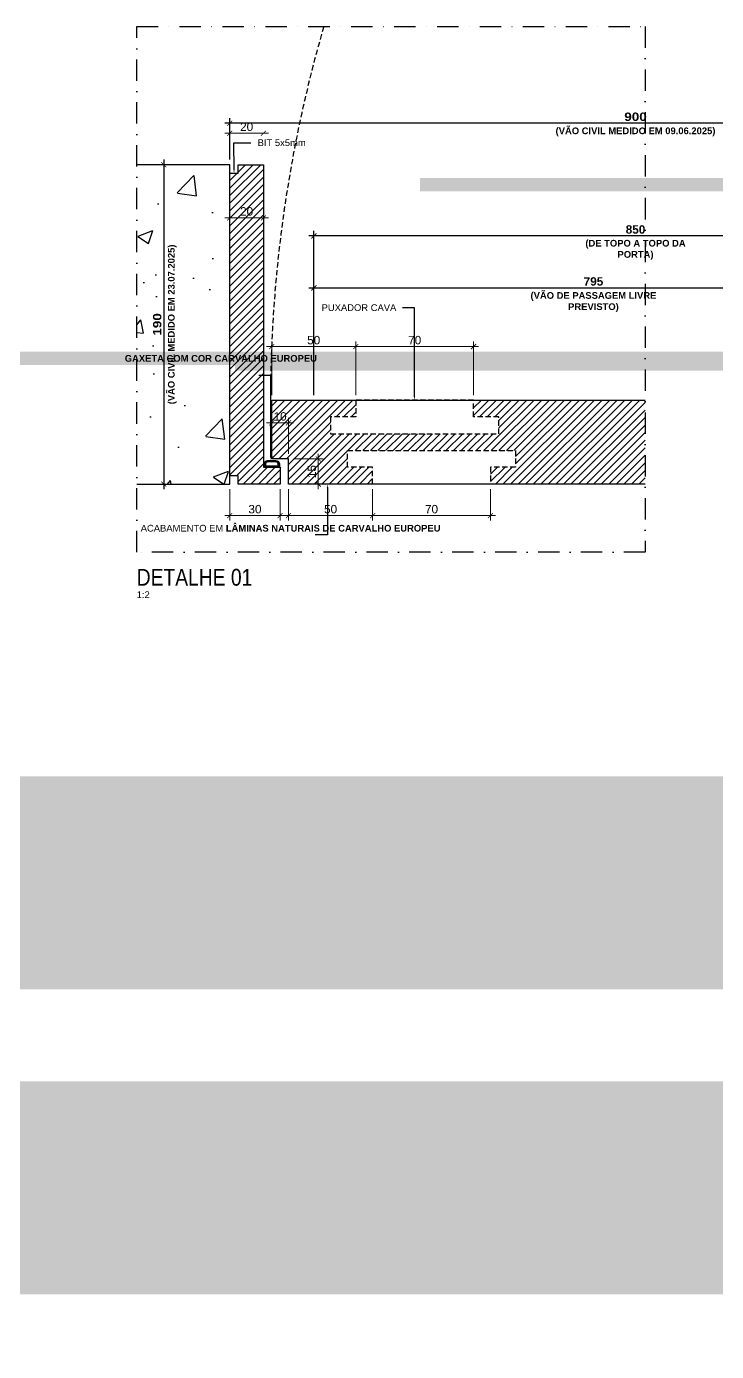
# Model space of a CAD drawing. Header units: millimetres. Extents: x -63251 to 507826, y 5339 to 217512.
# Drawn here: x 103774 to 104184, y 103174 to 103962 of the extents above; entities that cross this region are included whole.
import ezdxf
from ezdxf import colors
from ezdxf.entities.mleader import LeaderData, LeaderLine
from ezdxf.math import Vec2, Vec3

# ---------------------------------------------------------------- set-up
doc = ezdxf.new("R2010")
doc.units = ezdxf.units.MM
doc.header["$PDMODE"] = 3
doc.linetypes.add('TRAÇO 1-1', pattern=[9.525, 6.35, -3.175])
doc.linetypes.add('TRAÇO E PONTO 1-1', pattern=[25.4, 12.7, -6.35, 0, -6.35])
for name, color, linetype in [('AC-EQUIPAMENTO', 7, 'Continuous'), ('COTAS', 9, 'Continuous'), ('HACHURA', 21, 'Continuous'), ('LAYOUT', 4, 'Continuous'), ('MARCENARIA', 4, 'Continuous'), ('PAREDE', 94, 'Continuous'), ('PROJEÇÃO', 8, 'Continuous'), ('TEXTO', 105, 'Continuous'), ('TEXTO TRAÇO PONTO', 105, 'TRAÇO E PONTO 1-1')]:
    doc.layers.add(name, color=color, linetype=linetype)
doc.layers.add('ARQ-COTA', color=12, linetype='Continuous', lineweight=9)
doc.styles.add('1-1', font='arial.ttf', dxfattribs={"height": 0.2})
doc.styles.add('MEDIDA OFICIAL', font='ariblk.ttf')
doc.styles.add('PADRÃO', font='arial.ttf')
doc.styles.add('PADRÃO NEGRITO', font='arialbd.ttf')
doc.styles.add('TITULO', font='swissck.ttf')
doc.dimstyles.new('1-2', dxfattribs={"dimscale": 2, "dimtxt": 2.5, "dimasz": 1.5, "dimexe": 1.5, "dimexo": 1.5, "dimtad": 1, "dimtxsty": 'PADRÃO', "dimblk": 'ARCHTICK', "dimcen": 2.5, "dimdle": 1.5, "dimclrd": 9, "dimclre": 9, "dimclrt": 6, "dimadec": 0, "dimazin": 0, "dimtfac": 1, "dimtmove": 0, "dimatfit": 3, "dimfxl": 1.25, "dimlwd": -1, "dimlwe": -1, "dimarcsym": 0})
doc.dimstyles.new('1-2 AZUL', dxfattribs={"dimscale": 2, "dimtxt": 2.5, "dimasz": 1.5, "dimexe": 1.5, "dimexo": 1.5, "dimtad": 1, "dimtxsty": 'PADRÃO NEGRITO', "dimblk": 'ARCHTICK', "dimcen": 2.5, "dimdle": 1.5, "dimclrd": 9, "dimclre": 9, "dimclrt": 170, "dimadec": 0, "dimazin": 0, "dimtfac": 1, "dimtmove": 0, "dimatfit": 3, "dimfxl": 1.25, "dimlwd": -1, "dimlwe": -1, "dimarcsym": 0})
doc.dimstyles.new('1-2 VERDE', dxfattribs={"dimscale": 2, "dimtxt": 2.5, "dimasz": 1.5, "dimexe": 1.5, "dimexo": 1.5, "dimtad": 1, "dimtxsty": 'PADRÃO NEGRITO', "dimblk": 'ARCHTICK', "dimcen": 2.5, "dimdle": 1.5, "dimclrd": 9, "dimclre": 9, "dimclrt": 102, "dimadec": 0, "dimazin": 0, "dimtfac": 1, "dimtmove": 0, "dimatfit": 3, "dimfxl": 1.25, "dimlwd": -1, "dimlwe": -1, "dimarcsym": 0})
doc.dimstyles.new('Med. Ofic.1-2', dxfattribs={"dimscale": 2, "dimtxt": 2.5, "dimasz": 1.5, "dimexe": 1.5, "dimexo": 1.5, "dimtad": 1, "dimtxsty": 'MEDIDA OFICIAL', "dimblk": 'ARCHTICK', "dimcen": 2.5, "dimdle": 1.5, "dimclrd": 9, "dimclre": 9, "dimclrt": 10, "dimadec": 0, "dimazin": 0, "dimtfac": 1, "dimtmove": 0, "dimatfit": 3, "dimfxl": 1.25, "dimlwd": -1, "dimlwe": -1, "dimarcsym": 0})

# ---------------------------------------------------------------- blocks, each defined once
blk = doc.blocks.new('_ArchTick')
at = {"color": 0, "linetype": 'ByBlock', "const_width": 0.15}
blk.add_lwpolyline([(-0.5, -0.5), (0.5, 0.5)], dxfattribs=at)
blk = doc.blocks.new('*D1412')
at = {"layer": 'COTAS', "color": 9, "transparency": 16777216}
for p, q in [((103941.95, 103806.2), (104280.25, 103806.2)), ((103944.95, 103742.48), (103944.95, 103809.2)), ((104277.25, 103804.48), (104277.25, 103809.2))]:
    blk.add_line(p, q, dxfattribs=at)
at = {"layer": 'Defpoints', "color": 0, "transparency": 16777216}
for p in [(104277.25, 103806.2), (104277.25, 103801.48), (103944.95, 103739.48)]:
    blk.add_point(p, dxfattribs=at)
at = {"layer": 'COTAS', "color": 9, "transparency": 16777216, "xscale": 3, "yscale": 3, "zscale": 3, "rotation": 180}
blk.add_blockref('_ArchTick', (103944.95, 103806.2), dxfattribs=at)
at = {"layer": 'COTAS', "color": 9, "transparency": 16777216, "xscale": 3, "yscale": 3, "zscale": 3}
blk.add_blockref('_ArchTick', (104277.25, 103806.2), dxfattribs=at)
at = {"layer": 'COTAS', "color": 102, "transparency": 16777216, "insert": (104111.1, 103810.01), "char_height": 5, "attachment_point": 5, "style": 'PADRÃO NEGRITO'}
blk.add_mtext('795', dxfattribs=at)
blk = doc.blocks.new('*D1413')
at = {"layer": 'COTAS', "color": 9, "transparency": 16777216}
for p, q in [((103894.95, 103882.48), (103894.95, 103907.13)), ((104377.25, 103882.48), (104377.25, 103907.13))]:
    blk.add_line(p, q, dxfattribs=at)
at = {"layer": 'COTAS', "color": 9, "linetype": 'Continuous', "transparency": 16777216}
blk.add_line((104380.25, 103904.13), (103891.95, 103904.13), dxfattribs=at)
at = {"layer": 'Defpoints', "color": 0, "transparency": 16777216}
for p in [(103894.95, 103904.13), (103894.95, 103879.48), (104377.25, 103879.48)]:
    blk.add_point(p, dxfattribs=at)
at = {"layer": 'COTAS', "color": 9, "transparency": 16777216, "xscale": 3, "yscale": 3, "zscale": 3, "rotation": 180}
blk.add_blockref('_ArchTick', (103894.95, 103904.13), dxfattribs=at)
at = {"layer": 'COTAS', "color": 9, "transparency": 16777216, "xscale": 3, "yscale": 3, "zscale": 3}
blk.add_blockref('_ArchTick', (104377.25, 103904.13), dxfattribs=at)
at = {"layer": 'COTAS', "color": 10, "transparency": 16777216, "insert": (104136.1, 103907.97), "char_height": 5, "attachment_point": 5, "style": 'MEDIDA OFICIAL'}
blk.add_mtext('900', dxfattribs=at)
blk = doc.blocks.new('*D1414')
at = {"layer": 'COTAS', "color": 9, "transparency": 16777216}
for p, q in [((104330.25, 103837.13), (103941.95, 103837.13)), ((103944.95, 103809.2), (103944.95, 103840.13)), ((104327.25, 103742.48), (104327.25, 103840.13))]:
    blk.add_line(p, q, dxfattribs=at)
at = {"layer": 'Defpoints', "color": 0, "transparency": 16777216}
for p in [(103944.95, 103837.13), (103944.95, 103806.2), (104327.25, 103739.48)]:
    blk.add_point(p, dxfattribs=at)
at = {"layer": 'COTAS', "color": 9, "transparency": 16777216, "xscale": 3, "yscale": 3, "zscale": 3, "rotation": 180}
blk.add_blockref('_ArchTick', (103944.95, 103837.13), dxfattribs=at)
at = {"layer": 'COTAS', "color": 9, "transparency": 16777216, "xscale": 3, "yscale": 3, "zscale": 3}
blk.add_blockref('_ArchTick', (104327.25, 103837.13), dxfattribs=at)
at = {"layer": 'COTAS', "color": 170, "transparency": 16777216, "insert": (104136.1, 103840.93), "char_height": 5, "attachment_point": 5, "style": 'PADRÃO NEGRITO'}
blk.add_mtext('850', dxfattribs=at)
blk = doc.blocks.new('*D1415')
at = {"layer": 'COTAS', "color": 9, "linetype": 'Continuous', "transparency": 16777216}
blk.add_line((103855.66, 103882.48), (103855.66, 103686.48), dxfattribs=at)
at = {"layer": 'COTAS', "color": 9, "transparency": 16777216}
for p, q in [((103858.66, 103879.48), (103858.66, 103879.48)), ((103858.66, 103689.48), (103858.66, 103689.48))]:
    blk.add_line(p, q, dxfattribs=at)
at = {"layer": 'Defpoints', "color": 0, "transparency": 16777216}
for p in [(103855.66, 103879.48), (103855.66, 103689.48), (103855.66, 103689.48)]:
    blk.add_point(p, dxfattribs=at)
at = {"layer": 'COTAS', "color": 9, "transparency": 16777216, "xscale": 3, "yscale": 3, "zscale": 3}
for p, rotation in [((103855.66, 103879.48), 90), ((103855.66, 103689.48), 270)]:
    blk.add_blockref('_ArchTick', p, dxfattribs=dict(at, rotation=rotation))
at = {"layer": 'COTAS', "color": 10, "transparency": 16777216, "insert": (103851.82, 103784.48), "char_height": 5, "attachment_point": 5, "rotation": 90, "style": 'MEDIDA OFICIAL'}
blk.add_mtext('190', dxfattribs=at)
blk = doc.blocks.new('*D1655')
at = {"layer": 'ARQ-COTA', "color": 9, "transparency": 16777216}
for p, q in [((103929.85, 103686.48), (103929.85, 103667.77)), ((103979.85, 103686.48), (103979.85, 103667.77)), ((103926.85, 103670.77), (103982.85, 103670.77))]:
    blk.add_line(p, q, dxfattribs=at)
at = {"layer": 'Defpoints', "color": 0, "transparency": 16777216}
for p in [(103929.85, 103689.48), (103979.85, 103689.48), (103979.85, 103670.77)]:
    blk.add_point(p, dxfattribs=at)
at = {"layer": 'ARQ-COTA', "color": 9, "transparency": 16777216, "xscale": 3, "yscale": 3, "zscale": 3, "rotation": 180}
blk.add_blockref('_ArchTick', (103929.85, 103670.77), dxfattribs=at)
at = {"layer": 'ARQ-COTA', "color": 9, "transparency": 16777216, "xscale": 3, "yscale": 3, "zscale": 3}
blk.add_blockref('_ArchTick', (103979.85, 103670.77), dxfattribs=at)
at = {"layer": 'ARQ-COTA', "color": 6, "transparency": 16777216, "insert": (103954.85, 103674.57), "char_height": 5, "attachment_point": 5, "style": 'PADRÃO'}
blk.add_mtext('50', dxfattribs=at)
blk = doc.blocks.new('*D1656')
at = {"layer": 'ARQ-COTA', "color": 9, "transparency": 16777216}
for p, q in [((103916.83, 103771.3), (103972.84, 103771.32)), ((103919.85, 103742.46), (103919.83, 103774.3)), ((103969.85, 103742.48), (103969.84, 103774.32))]:
    blk.add_line(p, q, dxfattribs=at)
at = {"layer": 'Defpoints', "color": 0, "transparency": 16777216}
for p in [(103969.84, 103771.32), (103919.85, 103739.46), (103969.85, 103739.48)]:
    blk.add_point(p, dxfattribs=at)
at = {"layer": 'ARQ-COTA', "color": 9, "transparency": 16777216, "xscale": 3, "yscale": 3, "zscale": 3}
for p, rotation in [((103919.83, 103771.3), 180.0217542838562), ((103969.84, 103771.32), 0.02175428385618546)]:
    blk.add_blockref('_ArchTick', p, dxfattribs=dict(at, rotation=rotation))
at = {"layer": 'ARQ-COTA', "color": 6, "transparency": 16777216, "insert": (103944.83, 103775.11), "char_height": 5, "attachment_point": 5, "rotation": 0.02175, "style": 'PADRÃO'}
blk.add_mtext('50', dxfattribs=at)
blk = doc.blocks.new('*D1657')
at = {"layer": 'ARQ-COTA', "color": 9, "transparency": 16777216}
for p, q in [((103966.85, 103771.32), (104042.85, 103771.32)), ((103969.85, 103742.48), (103969.85, 103774.32)), ((104039.85, 103742.48), (104039.85, 103774.32))]:
    blk.add_line(p, q, dxfattribs=at)
at = {"layer": 'Defpoints', "color": 0, "transparency": 16777216}
for p in [(104039.85, 103771.32), (103969.85, 103739.48), (104039.85, 103739.48)]:
    blk.add_point(p, dxfattribs=at)
at = {"layer": 'ARQ-COTA', "color": 9, "transparency": 16777216, "xscale": 3, "yscale": 3, "zscale": 3, "rotation": 180}
blk.add_blockref('_ArchTick', (103969.85, 103771.32), dxfattribs=at)
at = {"layer": 'ARQ-COTA', "color": 9, "transparency": 16777216, "xscale": 3, "yscale": 3, "zscale": 3}
blk.add_blockref('_ArchTick', (104039.85, 103771.32), dxfattribs=at)
at = {"layer": 'ARQ-COTA', "color": 6, "transparency": 16777216, "insert": (104004.85, 103775.12), "char_height": 5, "attachment_point": 5, "style": 'PADRÃO'}
blk.add_mtext('70', dxfattribs=at)
blk = doc.blocks.new('*D1658')
at = {"layer": 'ARQ-COTA', "color": 9, "transparency": 16777216}
for p, q in [((103979.85, 103686.48), (103979.85, 103667.77)), ((104049.85, 103686.48), (104049.85, 103667.77)), ((103976.85, 103670.77), (104052.85, 103670.77))]:
    blk.add_line(p, q, dxfattribs=at)
at = {"layer": 'Defpoints', "color": 0, "transparency": 16777216}
for p in [(103979.85, 103689.48), (104049.85, 103689.48), (104049.85, 103670.77)]:
    blk.add_point(p, dxfattribs=at)
at = {"layer": 'ARQ-COTA', "color": 9, "transparency": 16777216, "xscale": 3, "yscale": 3, "zscale": 3, "rotation": 180}
blk.add_blockref('_ArchTick', (103979.85, 103670.77), dxfattribs=at)
at = {"layer": 'ARQ-COTA', "color": 9, "transparency": 16777216, "xscale": 3, "yscale": 3, "zscale": 3}
blk.add_blockref('_ArchTick', (104049.85, 103670.77), dxfattribs=at)
at = {"layer": 'ARQ-COTA', "color": 6, "transparency": 16777216, "insert": (104014.85, 103674.57), "char_height": 5, "attachment_point": 5, "style": 'PADRÃO'}
blk.add_mtext('70', dxfattribs=at)
blk = doc.blocks.new('*D1659')
at = {"layer": 'ARQ-COTA', "color": 9, "transparency": 16777216}
for p, q in [((103916.85, 103725.93), (103932.85, 103725.93)), ((103919.85, 103707.44), (103919.85, 103728.93)), ((103929.85, 103707.44), (103929.85, 103728.93))]:
    blk.add_line(p, q, dxfattribs=at)
at = {"layer": 'Defpoints', "color": 0, "transparency": 16777216}
for p in [(103929.85, 103725.93), (103919.85, 103704.44), (103929.85, 103704.44)]:
    blk.add_point(p, dxfattribs=at)
at = {"layer": 'ARQ-COTA', "color": 9, "transparency": 16777216, "xscale": 3, "yscale": 3, "zscale": 3, "rotation": 180}
blk.add_blockref('_ArchTick', (103919.85, 103725.93), dxfattribs=at)
at = {"layer": 'ARQ-COTA', "color": 9, "transparency": 16777216, "xscale": 3, "yscale": 3, "zscale": 3}
blk.add_blockref('_ArchTick', (103929.85, 103725.93), dxfattribs=at)
at = {"layer": 'ARQ-COTA', "color": 6, "transparency": 16777216, "insert": (103924.85, 103729.74), "char_height": 5, "attachment_point": 5, "style": 'PADRÃO'}
blk.add_mtext('10', dxfattribs=at)
blk = doc.blocks.new('*D1660')
at = {"layer": 'ARQ-COTA', "color": 9, "transparency": 16777216}
for p, q in [((103894.95, 103686.48), (103894.95, 103667.77)), ((103924.85, 103686.48), (103924.85, 103667.77)), ((103927.85, 103670.77), (103891.95, 103670.77))]:
    blk.add_line(p, q, dxfattribs=at)
at = {"layer": 'Defpoints', "color": 0, "transparency": 16777216}
for p in [(103894.95, 103689.48), (103924.85, 103689.48), (103894.95, 103670.77)]:
    blk.add_point(p, dxfattribs=at)
at = {"layer": 'ARQ-COTA', "color": 9, "transparency": 16777216, "xscale": 3, "yscale": 3, "zscale": 3, "rotation": 180}
blk.add_blockref('_ArchTick', (103894.95, 103670.77), dxfattribs=at)
at = {"layer": 'ARQ-COTA', "color": 9, "transparency": 16777216, "xscale": 3, "yscale": 3, "zscale": 3}
blk.add_blockref('_ArchTick', (103924.85, 103670.77), dxfattribs=at)
at = {"layer": 'ARQ-COTA', "color": 6, "transparency": 16777216, "insert": (103909.9, 103674.57), "char_height": 5, "attachment_point": 5, "style": 'PADRÃO'}
blk.add_mtext('30', dxfattribs=at)
blk = doc.blocks.new('*D1661')
at = {"layer": 'ARQ-COTA', "color": 9, "transparency": 16777216}
for p, q in [((103932.85, 103704.44), (103950.53, 103704.44)), ((103947.53, 103686.48), (103947.53, 103707.44)), ((103948.74, 103689.48), (103950.53, 103689.48))]:
    blk.add_line(p, q, dxfattribs=at)
at = {"layer": 'Defpoints', "color": 0, "transparency": 16777216}
for p in [(103929.85, 103704.44), (103947.53, 103704.44), (103945.74, 103689.48)]:
    blk.add_point(p, dxfattribs=at)
at = {"layer": 'ARQ-COTA', "color": 9, "transparency": 16777216, "xscale": 3, "yscale": 3, "zscale": 3}
for p, rotation in [((103947.53, 103704.44), 90), ((103947.53, 103689.48), 270)]:
    blk.add_blockref('_ArchTick', p, dxfattribs=dict(at, rotation=rotation))
at = {"layer": 'ARQ-COTA', "color": 6, "transparency": 16777216, "insert": (103943.73, 103696.96), "char_height": 5, "attachment_point": 5, "rotation": 90, "style": 'PADRÃO'}
blk.add_mtext('15', dxfattribs=at)
blk = doc.blocks.new('dfbdfbdf')
at = {"layer": 'LAYOUT', "ltscale": 0.1}
h = blk.add_hatch(color=8, dxfattribs=at)
h.dxf.hatch_style = 1
h.paths.add_polyline_path([(-3.7, 0.8), (-3.7, 2, -0.414214), (-2.5, 3.2), (2.5, 3.2, -0.414214), (3.7, 2), (3.7, 0.8)], flags=16)
edge = h.paths.add_edge_path()
edge.add_line((-4.5, 0), (4.5, 0))
edge.add_line((4.5, 0), (4.5, 2))
edge.add_arc((2.5, 2), 2, 0, 90)
edge.add_line((2.5, 4), (-2.5, 4))
edge.add_arc((-2.5, 2), 2, 90, 180)
edge.add_line((-4.5, 2), (-4.5, 0))
at = {"layer": 'LAYOUT', "color": 21, "ltscale": 0.1}
blk.add_lwpolyline([(4.5, 0), (4.5, 2, 0.414214), (2.5, 4), (-2.5, 4, 0.414214), (-4.5, 2), (-4.5, 0), (4.5, 0)], format="xyb", dxfattribs=at)
blk.add_lwpolyline([(-3.7, 0.8), (-3.7, 2, -0.414214), (-2.5, 3.2), (2.5, 3.2, -0.414214), (3.7, 2), (3.7, 0.8)], format="xyb", close=True, dxfattribs=at)
blk = doc.blocks.new('*D1662')
at = {"layer": 'ARQ-COTA', "color": 9, "transparency": 16777216}
blk.add_line((103891.95, 103898.19), (103917.95, 103898.19), dxfattribs=at)
at = {"layer": 'Defpoints', "color": 0, "transparency": 16777216}
for p in [(103894.95, 103898.19), (103914.95, 103898.19), (103914.95, 103898.19)]:
    blk.add_point(p, dxfattribs=at)
at = {"layer": 'ARQ-COTA', "color": 9, "transparency": 16777216, "xscale": 3, "yscale": 3, "zscale": 3, "rotation": 180}
blk.add_blockref('_ArchTick', (103894.95, 103898.19), dxfattribs=at)
at = {"layer": 'ARQ-COTA', "color": 9, "transparency": 16777216, "xscale": 3, "yscale": 3, "zscale": 3}
blk.add_blockref('_ArchTick', (103914.95, 103898.19), dxfattribs=at)
at = {"layer": 'ARQ-COTA', "color": 6, "transparency": 16777216, "insert": (103904.95, 103901.99), "char_height": 5, "attachment_point": 5, "style": 'PADRÃO'}
blk.add_mtext('20', dxfattribs=at)
blk = doc.blocks.new('*D1666')
at = {"layer": 'ARQ-COTA', "color": 9, "transparency": 16777216}
blk.add_line((103891.95, 103847.87), (103917.95, 103847.87), dxfattribs=at)
at = {"layer": 'Defpoints', "color": 0, "transparency": 16777216}
for p in [(103894.95, 103847.87), (103914.95, 103847.87), (103914.95, 103847.87)]:
    blk.add_point(p, dxfattribs=at)
at = {"layer": 'ARQ-COTA', "color": 9, "transparency": 16777216, "xscale": 3, "yscale": 3, "zscale": 3, "rotation": 180}
blk.add_blockref('_ArchTick', (103894.95, 103847.87), dxfattribs=at)
at = {"layer": 'ARQ-COTA', "color": 9, "transparency": 16777216, "xscale": 3, "yscale": 3, "zscale": 3}
blk.add_blockref('_ArchTick', (103914.95, 103847.87), dxfattribs=at)
at = {"layer": 'ARQ-COTA', "color": 6, "transparency": 16777216, "insert": (103904.95, 103851.68), "char_height": 5, "attachment_point": 5, "style": 'PADRÃO'}
blk.add_mtext('20', dxfattribs=at)

msp = doc.modelspace()

# ---------------------------------------------------------------- hatches: boundary and pattern name
at = {"layer": 'AC-EQUIPAMENTO'}
h = msp.add_hatch(dxfattribs=at)
h.set_pattern_fill('ANSI31', color=8)
h.set_pattern_definition([(45, (17895.5735, 1e-11), (-2.24506403, 2.24506403), [])])
h.paths.add_polyline_path([(103914.952, 103879.477), (103899.952, 103879.477), (103899.952, 103874.477), (103894.952, 103874.477), (103894.952, 103694.478), (103899.952, 103694.478), (103899.952, 103689.478), (103924.849, 103689.478), (103924.849, 103699.478), (103914.952, 103699.478)])
h = msp.add_hatch(dxfattribs=at)
h.set_pattern_fill('ANSI31', color=8)
h.set_pattern_definition([(45, (44718.0274, -7.7976), (-2.24506403, 2.24506403), [])])
h.paths.add_polyline_path([(103919.847, 103739.449), (103969.849, 103739.468), (103969.849, 103729.468), (103954.849, 103729.468), (103954.849, 103719.468), (104054.849, 103719.468), (104054.849, 103729.468), (104039.849, 103729.478), (104039.849, 103739.478), (104141.835, 103739.468), (104141.835, 103689.468), (104049.849, 103689.468), (104049.849, 103699.468), (104064.849, 103699.478), (104064.849, 103709.478), (103964.849, 103709.468), (103964.849, 103699.468), (103979.849, 103699.478), (103979.849, 103689.478), (103929.849, 103689.468), (103929.849, 103704.468), (103919.847, 103704.449)])
at = {"layer": 'HACHURA'}
h = msp.add_hatch(dxfattribs=at)
h.set_pattern_fill('AR-CONC', color=21, scale=0.5)
h.set_pattern_definition([(50, (44735.82, 19.814), (91.092334, -7.969543), [9.525, -104.775]), (355, (44735.82, 19.81), (-17.62171, 95.52842), [7.62, -83.82029]), (100.451445, (44743.41, 19.15), (73.470624, 87.558876), [8.095004, -89.04512]), (46.1842, (44735.82, 45.21), (135.53952, -21.02116), [14.2875, -157.1625]), (96.63556, (44747.11, 43.46), (118.70207, 123.71306), [12.14251, -133.5678]), (351.18415, (44735.82, 45.21), (118.70207, 123.71306), [11.42998, -125.72987]), (21, (44748.52, 38.864), (75.807196, -51.1326), [9.525, -104.775]), (326, (44748.52, 38.86), (30.901014, 92.09398), [7.62, -83.82]), (71.451445, (44754.835, 34.6), (106.70821, 40.961384), [8.095004, -89.04497]), (37.5, (44735.818, 19.814), (1.544302, 42.277519), [0, -82.804, 0, -85.09, 0, -84.1375]), (7.5, (44735.82, 19.814), (33.409831, 50.090287), [0, -48.514, 0, -80.899, 0, -32.0675]), (327.5, (44707.497, 19.814), (67.795298, -2.864372), [0, -31.75, 0, -99.06, 0, -131.445]), (317.5, (44694.797, 19.814), (74.06459, 12.713246), [0, -41.275, 0, -65.786, 0, -93.345])])
h.paths.add_polyline_path([(103839.607, 103689.478), (103839.607, 103879.477), (103894.952, 103879.477), (103894.952, 103689.478)])

# ---------------------------------------------------------------- linework, layer by layer
at = {"layer": 'MARCENARIA'}
for points in [[(103894.952, 103694.478), (103894.952, 103874.477), (103899.952, 103874.477), (103899.952, 103879.477), (103914.952, 103879.477), (103914.952, 103699.478), (103924.849, 103699.478), (103924.849, 103689.478), (103899.952, 103689.478), (103899.952, 103694.478), (103894.952, 103694.478)], [(103929.849, 103689.478), (103929.849, 103704.44), (103919.848, 103704.44), (103919.847, 103739.459), (104141.835, 103739.468)], [(104141.835, 103689.478), (103929.849, 103689.478)]]:
    msp.add_lwpolyline(points, dxfattribs=at)
at = {"layer": 'PAREDE'}
msp.add_lwpolyline([(103839.607, 103689.478), (103894.952, 103689.478), (103894.952, 103879.477), (103839.607, 103879.477)], dxfattribs=at)
at = {"layer": 'PROJEÇÃO', "color": 21, "linetype": 'TRAÇO 1-1', "ltscale": 0.5}
for points in [[(104039.849, 103739.478), (103969.849, 103739.478), (103969.849, 103729.478), (103954.849, 103729.478), (103954.849, 103719.478), (104054.849, 103719.478), (104054.849, 103729.478), (104039.849, 103729.478)], [(104049.849, 103689.478), (103979.849, 103689.478), (103979.849, 103699.478), (103964.849, 103699.478), (103964.849, 103709.478), (104064.849, 103709.478), (104064.849, 103699.478), (104049.849, 103699.478)]]:
    msp.add_lwpolyline(points, close=True, dxfattribs=at)
at = {"layer": 'TEXTO TRAÇO PONTO'}
msp.add_lwpolyline([(103839.607, 103648.937), (103839.607, 103961.684), (104141.835, 103961.684), (104141.835, 103648.937)], close=True, dxfattribs=at)

# ---------------------------------------------------------------- block references
at = {"layer": 'COTAS', "xscale": -1}
msp.add_blockref('dfbdfbdf', (103919.9, 103699.478), dxfattribs=at)

# ---------------------------------------------------------------- texts
at = {"layer": 'COTAS', "color": 10, "char_height": 4, "attachment_point": 2, "style": 'PADRÃO NEGRITO'}
for s, insert, width in [('(VÃO CIVIL MEDIDO EM 09.06.2025)', (104136.1, 103901.631), 135), ('{\\C102;(VÃO DE PASSAGEM LIVRE PREVISTO)}', (104111.1, 103803.704), 80.60818)]:
    msp.add_mtext(s, dxfattribs=dict(at, insert=insert, width=width))
at = {"layer": 'COTAS', "color": 170, "insert": (104136.1, 103834.785), "char_height": 4, "width": 70.73288, "attachment_point": 2, "style": 'PADRÃO NEGRITO'}
msp.add_mtext('(DE TOPO A TOPO DA PORTA)', dxfattribs=at)
at = {"layer": 'COTAS', "color": 10, "insert": (103858.159, 103784.477), "char_height": 4, "width": 135, "attachment_point": 2, "rotation": 90, "style": 'PADRÃO NEGRITO'}
msp.add_mtext('(VÃO CIVIL MEDIDO EM 23.07.2025)', dxfattribs=at)
at = {"layer": 'TEXTO', "color": 1, "insert": (103839.607, 103628.937), "char_height": 10, "width": 220.061, "attachment_point": 7, "style": 'TITULO'}
msp.add_mtext('DETALHE 01', dxfattribs=at)
at = {"layer": 'TEXTO', "insert": (103839.607, 103625.737), "char_height": 4, "width": 48, "attachment_point": 1, "style": 'PADRÃO'}
msp.add_mtext('1:2', dxfattribs=at)

# ---------------------------------------------------------------- dimensions: what is measured, and where the dimension line sits
at = {"layer": 'ARQ-COTA'}
dim = msp.add_linear_dim(base=(103914.952, 103898.188), p1=(103894.952, 103898.188), p2=(103914.952, 103898.188), angle=180, dimstyle='1-2', dxfattribs=at)
dim.commit()
dim.dimension.update_dxf_attribs({"geometry": '*D1662', "text_midpoint": (103904.952, 103901.991)})
for base, p1, p2, picture, middle in [((103914.952, 103847.874), (103894.952, 103847.874), (103914.952, 103847.874), '*D1666', (103904.952, 103851.677)), ((104039.849, 103771.32), (103969.849, 103739.478), (104039.849, 103739.478), '*D1657', (104004.849, 103775.123)), ((103929.849, 103725.933), (103919.848, 103704.44), (103929.849, 103704.44), '*D1659', (103924.848, 103729.736))]:
    dim = msp.add_linear_dim(base=base, p1=p1, p2=p2, dimstyle='1-2', dxfattribs=at)
    dim.commit()
    dim.dimension.update_dxf_attribs({"geometry": picture, "text_midpoint": middle})
for p1, p2, distance, picture, middle in [((103919.847, 103739.459), (103969.849, 103739.478), 31.842, '*D1656', (103944.834, 103775.114)), ((103929.849, 103689.478), (103979.849, 103689.478), -18.708, '*D1655', (103954.849, 103674.573)), ((103979.849, 103689.478), (104049.849, 103689.478), -18.708, '*D1658', (104014.849, 103674.573))]:
    dim = msp.add_aligned_dim(p1=p1, p2=p2, distance=distance, dimstyle='1-2', dxfattribs=at)
    dim.commit()
    dim.dimension.update_dxf_attribs({"geometry": picture, "text_midpoint": middle})
dim = msp.add_linear_dim(base=(103947.533, 103704.44), p1=(103945.738, 103689.478), p2=(103929.849, 103704.44), angle=90, dimstyle='1-2', override={"dimdec": 0}, dxfattribs=at)
dim.commit()
dim.dimension.update_dxf_attribs({"geometry": '*D1661', "text_midpoint": (103943.73, 103696.959)})
dim = msp.add_linear_dim(base=(103894.952, 103670.77), p1=(103924.849, 103689.478), p2=(103894.952, 103689.478), text='30', dimstyle='1-2', dxfattribs=at)
dim.commit()
dim.dimension.update_dxf_attribs({"geometry": '*D1660', "text_midpoint": (103909.9, 103674.574)})
at = {"layer": 'COTAS'}
for base, p1, p2, text, dimstyle, picture, middle in [((103894.952, 103904.131), (104377.248, 103879.477), (103894.952, 103879.477), '900', 'Med. Ofic.1-2', '*D1413', (104136.1, 103907.966)), ((103944.952, 103837.125), (104327.248, 103739.477), (103944.952, 103806.204), '850', '1-2 AZUL', '*D1414', (104136.1, 103840.93))]:
    dim = msp.add_linear_dim(base=base, p1=p1, p2=p2, angle=180, text=text, dimstyle=dimstyle, dxfattribs=at)
    dim.commit()
    dim.dimension.update_dxf_attribs({"geometry": picture, "text_midpoint": middle})
dim = msp.add_linear_dim(base=(103855.659, 103689.477), p1=(103855.659, 103879.477), p2=(103855.659, 103689.477), angle=90, dimstyle='Med. Ofic.1-2', dxfattribs=at)
dim.commit()
dim.dimension.update_dxf_attribs({"geometry": '*D1415', "text_midpoint": (103851.824, 103784.477)})
dim = msp.add_linear_dim(base=(104277.248, 103806.204), p1=(103944.952, 103739.477), p2=(104277.248, 103801.481), text='795', dimstyle='1-2 VERDE', dxfattribs=at)
dim.commit()
dim.dimension.update_dxf_attribs({"geometry": '*D1412', "text_midpoint": (104111.1, 103810.008)})

# ---------------------------------------------------------------- leaders
at = {"layer": 'COTAS', "ltscale": 0.4}
ml = msp.add_multileader_mtext('Standard', dxfattribs=at)
ml.set_content('BIT 5x5mm', color=105, style='1-1')
ml.set_leader_properties(color=256, linetype='ByLayer', lineweight=-1)
ml.build(insert=Vec2(0, 0))
ml.multileader.update_dxf_attribs({"text_left_attachment_type": 2, "text_right_attachment_type": 2, "dogleg_length": 0.36, "arrow_head_size": 2, "scale": 20})
ctx = ml.context
ctx.base_point, ctx.scale, ctx.arrow_head_size, ctx.landing_gap_size, ctx.plane_origin = Vec3(103907.496, 103892.52), 20, 2, 4, Vec3(103838.52, 103914.309)
ctx.left_attachment, ctx.right_attachment = 2, 2
notes = []
notes.append((ctx, [(0, (1, 1, 0), (103897.437, 103892.52), (1, 0), 10.059, [(0, [(103897.452, 103874.477)], 0, [])])]))
ctx.mtext.insert, ctx.mtext.width, ctx.mtext.flow_direction = Vec3(103911.496, 103894.554), 80.51012, 5
ml = msp.add_multileader_mtext('Standard', dxfattribs=at)
ml.set_content('PUXADOR CAVA', color=105, style='1-1')
ml.set_leader_properties(color=256, linetype='ByLayer', lineweight=-1)
ml.build(insert=Vec2(0, 0))
ml.multileader.update_dxf_attribs({"text_left_attachment_type": 2, "text_right_attachment_type": 2, "dogleg_length": 0.36, "arrow_head_size": 2, "scale": 20})
ctx = ml.context
ctx.base_point, ctx.scale, ctx.arrow_head_size, ctx.landing_gap_size, ctx.plane_origin = Vec3(103945.521, 103794.397), 20, 2, 4, Vec3(104063.619, 103739.858)
ctx.left_attachment, ctx.right_attachment = 2, 2
notes.append((ctx, [(0, (1, 1, 0), (104004.702, 103794.397), (-1, 0), 7.2, [(0, [(104004.687, 103739.463)], 0, [])])]))
ctx.mtext.insert, ctx.mtext.width, ctx.mtext.flow_direction = Vec3(103949.521, 103796.466), 80.51012, 5
ml = msp.add_multileader_mtext('Standard', dxfattribs=at)
ml.set_content('ACABAMENTO EM {\\fArial|b1|i0|c0|p34;LÂMINAS NATURAIS DE CARVALHO EUROPEU}', color=105, style='1-1')
ml.set_leader_properties(color=256, linetype='ByLayer', lineweight=-1)
ml.build(insert=Vec2(0, 0))
ml.multileader.update_dxf_attribs({"text_left_attachment_type": 2, "text_right_attachment_type": 2, "dogleg_length": 0.36, "arrow_head_size": 2, "scale": 20})
ctx = ml.context
ctx.base_point, ctx.scale, ctx.arrow_head_size, ctx.landing_gap_size, ctx.plane_origin = Vec3(103837.999, 103659.344), 20, 2, 4, Vec3(103893.997, 103689.083)
ctx.left_attachment, ctx.right_attachment = 2, 2
notes.append((ctx, [(1, (1, 1, 0), (103952.929, 103659.344), (-1, 0), 7.2, [(0, [(103952.929, 103689.478)], 0, [])])]))
ctx.mtext.insert, ctx.mtext.width, ctx.mtext.flow_direction = Vec3(103841.999, 103665.264), 104.28206, 5
at = {"layer": 'COTAS'}
ml = msp.add_multileader_mtext('Standard', dxfattribs=at)
ml.set_content('{\\fArial|b1|i0|c0|p34;\\C10;ATENÇÃO PARKET!\\P}RODATETO COM LINHA DE SOMBRA DE 20 mm NO ENCONTRO COM O FORRO', color=105, style='1-1')
ml.set_leader_properties(color=256, linetype='ByLayer', lineweight=-1)
ml.build(insert=Vec2(0, 0))
ml.multileader.update_dxf_attribs({"text_left_attachment_type": 2, "text_right_attachment_type": 2, "dogleg_length": 0.36, "arrow_head_size": 15, "scale": 200})
ctx = ml.context
ctx.base_point, ctx.scale, ctx.char_height, ctx.arrow_head_size, ctx.landing_gap_size, ctx.plane_origin = Vec3(180960.922, 103379.728), 200, 40, 15, 10, Vec3(181558.418, 102996.898)
ctx.left_attachment, ctx.right_attachment, ctx.text_align_type = 2, 2, 2
notes.append((ctx, [(0, (1, 1, 0), (181860.217, 103379.728), (-1, 0), 144.288, [(0, [(181860.217, 102384.953)], 0, [])])]))
ctx.mtext.insert, ctx.mtext.rotation, ctx.mtext.width, ctx.mtext.alignment, ctx.mtext.flow_direction = Vec3(181705.929, 103505.717), 6.2831853, 858.66662, 3, 5
ctx.mtext.has_bg_fill, ctx.mtext.bg_color, ctx.mtext.bg_scale_factor, ctx.mtext.bg_transparency, ctx.mtext.use_window_bg_color = 1, -1023410145, 1.25, 0, 0
for ctx, leaders in notes:
    for number, flags, end, landing, length, lines in leaders:
        leader = LeaderData()
        leader.index, (leader.has_last_leader_line, leader.has_dogleg_vector, leader.attachment_direction) = number, flags
        leader.last_leader_point, leader.dogleg_vector, leader.dogleg_length = Vec3(end), Vec3(landing), length
        for number, points, colour, breaks in lines:
            line = LeaderLine()
            line.index, line.vertices, line.color, line.breaks = number, Vec3.list(points), colors.encode_raw_color(colour), breaks
            leader.lines.append(line)
        ctx.leaders.append(leader)

# ---------------------------------------------------------------- next in the draw order: leaders
at = {"layer": 'COTAS', "ltscale": 0.4}
ml = msp.add_multileader_mtext('Standard', dxfattribs=at)
ml.set_content('{\\fArial|b1|i0|c0|p34;REFORÇO NO VÃO DA PORTA PARA INSTALAÇÃO DE CORTA LUZ}', color=105, style='1-1')
ml.set_leader_properties(color=256, linetype='ByLayer', lineweight=-1)
ml.build(insert=Vec2(0, 0))
ml.multileader.update_dxf_attribs({"text_left_attachment_type": 2, "text_right_attachment_type": 2, "dogleg_length": 0.36, "arrow_head_size": 2, "scale": 20})
ctx = ml.context
ctx.base_point, ctx.scale, ctx.arrow_head_size, ctx.landing_gap_size, ctx.plane_origin = Vec3(104970.816, 103862.726), 20, 2, 4, Vec3(105067.752, 103860.492)
ctx.left_attachment, ctx.right_attachment, ctx.text_align_type = 2, 2, 1
notes = []
notes.append((ctx, [(1, (1, 1, 0), (104963.616, 103862.726), (1, 0), 7.2, [(1, [(104963.616, 103786.927)], 0, [])])]))
ctx.mtext.insert, ctx.mtext.width, ctx.mtext.alignment, ctx.mtext.flow_direction = Vec3(105024.428, 103869.548), 101.4372, 2, 5
ctx.mtext.has_bg_fill, ctx.mtext.bg_color, ctx.mtext.bg_scale_factor, ctx.mtext.bg_transparency, ctx.mtext.use_window_bg_color = 1, -1023563609, 1.5, 0, 0
ml = msp.add_multileader_mtext('Standard', dxfattribs=at)
ml.set_content('{\\fArial|b1|i0|c0|p34;GAXETA COM COR CARVALHO EUROPEU}', color=105, style='1-1')
ml.set_leader_properties(color=256, linetype='ByLayer', lineweight=-1)
ml.build(insert=Vec2(0, 0))
ml.multileader.update_dxf_attribs({"text_left_attachment_type": 2, "text_right_attachment_type": 2, "dogleg_length": 0.36, "arrow_head_size": 2, "scale": 20})
ctx = ml.context
ctx.base_point, ctx.scale, ctx.arrow_head_size, ctx.landing_gap_size, ctx.plane_origin = Vec3(103867.02, 103754.101), 20, 2, 4, Vec3(103785.264, 103757.042)
ctx.left_attachment, ctx.right_attachment, ctx.text_align_type = 2, 2, 1
notes.append((ctx, [(1, (1, 1, 0), (103919.432, 103754.101), (-1, 0), 7.2, [(1, [(103919.4, 103703.478)], 0, [])])]))
ctx.mtext.insert, ctx.mtext.width, ctx.mtext.alignment, ctx.mtext.flow_direction = Vec3(103889.626, 103766.271), 40.75416, 2, 5
ctx.mtext.has_bg_fill, ctx.mtext.bg_color, ctx.mtext.bg_scale_factor, ctx.mtext.bg_transparency, ctx.mtext.use_window_bg_color = 1, -1023563609, 1.5, 0, 0
at = {"layer": 'COTAS'}
ml = msp.add_multileader_mtext('Standard', dxfattribs=at)
ml.set_content('{\\fArial|b1|i0|c0|p34;\\C10;ATENÇÃO PARKET!\\P}REVESTIMENTO DE ELEVADOR EM {\\fArial|b1|i0|c0|p34;CABREUVA BRANCA PREMIUM }', color=105, style='1-1')
ml.set_leader_properties(color=256, linetype='ByLayer', lineweight=-1)
ml.build(insert=Vec2(0, 0))
ml.multileader.update_dxf_attribs({"text_left_attachment_type": 2, "text_right_attachment_type": 2, "dogleg_length": 0.36, "arrow_head_size": 15, "scale": 200})
ctx = ml.context
ctx.base_point, ctx.scale, ctx.char_height, ctx.arrow_head_size, ctx.landing_gap_size, ctx.plane_origin = Vec3(238639.24, 103198.68), 200, 40, 15, 10, Vec3(239350.515, 101172.127)
ctx.left_attachment, ctx.right_attachment, ctx.text_align_type = 2, 2, 2
notes.append((ctx, [(0, (1, 1, 0), (239652.314, 103198.68), (-1, 0), 144.288, [(0, [(240451.103, 103198.68)], 0, [])])]))
ctx.mtext.insert, ctx.mtext.rotation, ctx.mtext.width, ctx.mtext.alignment, ctx.mtext.flow_direction = Vec3(239498.026, 103324.301), 6.2831853, 858.66662, 3, 5
ctx.mtext.has_bg_fill, ctx.mtext.bg_color, ctx.mtext.bg_scale_factor, ctx.mtext.bg_transparency, ctx.mtext.use_window_bg_color = 1, -1023410095, 1.25, 0, 0
for ctx, leaders in notes:
    for number, flags, end, landing, length, lines in leaders:
        leader = LeaderData()
        leader.index, (leader.has_last_leader_line, leader.has_dogleg_vector, leader.attachment_direction) = number, flags
        leader.last_leader_point, leader.dogleg_vector, leader.dogleg_length = Vec3(end), Vec3(landing), length
        for number, points, colour, breaks in lines:
            line = LeaderLine()
            line.index, line.vertices, line.color, line.breaks = number, Vec3.list(points), colors.encode_raw_color(colour), breaks
            leader.lines.append(line)
        ctx.leaders.append(leader)

# ---------------------------------------------------------------- next in the draw order: linework, layer by layer
at = {"layer": 'PROJEÇÃO', "color": 21, "linetype": 'TRAÇO 1-1', "ltscale": 0.5}
msp.add_arc((104719.847, 103738.706), 800.733, 163.835534, 182.452632, dxfattribs=at)

# ---------------------------------------------------------------- next in the draw order: leaders
at = {"layer": 'COTAS', "ltscale": 0.4}
ml = msp.add_multileader_mtext('Standard', dxfattribs=at)
ml.set_content('{\\fArial|b1|i0|c0|p34;GAXETA COM COR CARVALHO EUROPEU}', color=105, style='1-1')
ml.set_leader_properties(color=256, linetype='ByLayer', lineweight=-1)
ml.build(insert=Vec2(0, 0))
ml.multileader.update_dxf_attribs({"text_left_attachment_type": 2, "text_right_attachment_type": 2, "dogleg_length": 0.36, "arrow_head_size": 2, "scale": 20})
ctx = ml.context
ctx.base_point, ctx.scale, ctx.arrow_head_size, ctx.landing_gap_size, ctx.plane_origin = Vec3(104370.544, 103754.101), 20, 2, 4, Vec3(104297.228, 103757.043)
ctx.left_attachment, ctx.right_attachment, ctx.text_align_type = 2, 2, 1
notes = []
notes.append((ctx, [(0, (1, 1, 0), (104363.344, 103754.101), (1, 0), 7.2, [(0, [(104352.248, 103703.478)], 0, [])])]))
ctx.mtext.insert, ctx.mtext.width, ctx.mtext.alignment, ctx.mtext.flow_direction = Vec3(104397.117, 103762.904), 49.71295, 2, 5
ctx.mtext.has_bg_fill, ctx.mtext.bg_color, ctx.mtext.bg_scale_factor, ctx.mtext.bg_transparency, ctx.mtext.use_window_bg_color = 1, -1023563609, 1.5, 0, 0
for ctx, leaders in notes:
    for number, flags, end, landing, length, lines in leaders:
        leader = LeaderData()
        leader.index, (leader.has_last_leader_line, leader.has_dogleg_vector, leader.attachment_direction) = number, flags
        leader.last_leader_point, leader.dogleg_vector, leader.dogleg_length = Vec3(end), Vec3(landing), length
        for number, points, colour, breaks in lines:
            line = LeaderLine()
            line.index, line.vertices, line.color, line.breaks = number, Vec3.list(points), colors.encode_raw_color(colour), breaks
            leader.lines.append(line)
        ctx.leaders.append(leader)

# ---------------------------------------------------------------- next in the draw order: leaders
ml = msp.add_multileader_mtext('Standard', dxfattribs=at)
ml.set_content('\\pxt3;{\\C10;FECHADURA PADRÃO PARKET (CHAVE GORJE)}', color=105, style='1-1')
ml.set_leader_properties(color=256, linetype='ByLayer', lineweight=-1)
ml.build(insert=Vec2(0, 0))
ml.multileader.update_dxf_attribs({"text_left_attachment_type": 2, "text_right_attachment_type": 2, "dogleg_length": 0.36, "arrow_head_size": 2, "scale": 20})
ctx = ml.context
ctx.base_point, ctx.scale, ctx.arrow_head_size, ctx.landing_gap_size, ctx.plane_origin = Vec3(104646.418, 103737.224), 20, 2, 4, Vec3(104744.749, 103755.562)
ctx.left_attachment, ctx.right_attachment, ctx.text_align_type = 2, 2, 2
notes = []
notes.append((ctx, [(0, (1, 1, 0), (104720.832, 103737.224), (-1, 0), 7.2, [(0, [(104720.832, 103714.419)], 0, [])])]))
ctx.mtext.insert, ctx.mtext.width, ctx.mtext.alignment, ctx.mtext.flow_direction = Vec3(104709.632, 103746.986), 65.78421, 3, 5
for ctx, leaders in notes:
    for number, flags, end, landing, length, lines in leaders:
        leader = LeaderData()
        leader.index, (leader.has_last_leader_line, leader.has_dogleg_vector, leader.attachment_direction) = number, flags
        leader.last_leader_point, leader.dogleg_vector, leader.dogleg_length = Vec3(end), Vec3(landing), length
        for number, points, colour, breaks in lines:
            line = LeaderLine()
            line.index, line.vertices, line.color, line.breaks = number, Vec3.list(points), colors.encode_raw_color(colour), breaks
            leader.lines.append(line)
        ctx.leaders.append(leader)

doc.saveas('drawing.dxf')
